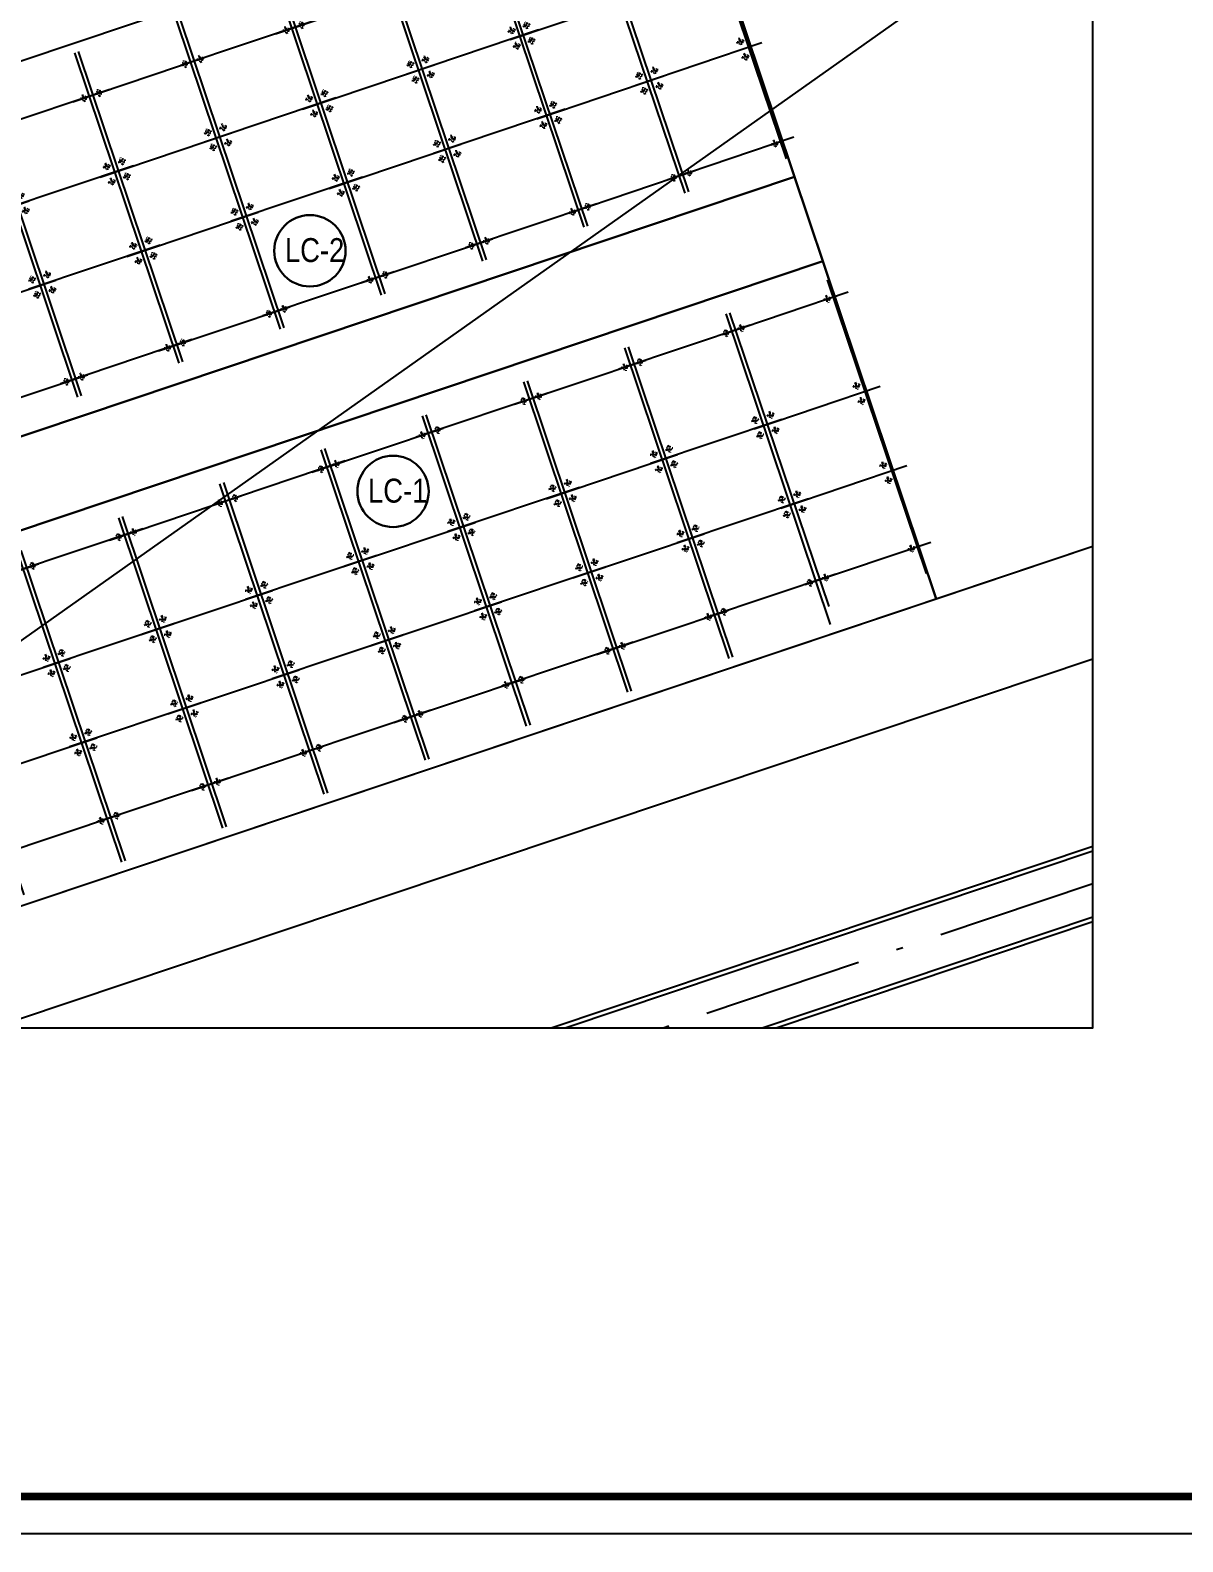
# Model space of a CAD drawing. Header units: metres. Extents: x 568006 to 1139366, y 2064802 to 4131555.
# Drawn here: x 569616.7 to 569681.5, y 2065189.8 to 2065274.8 of the extents above; entities that cross this region are included whole.
import ezdxf
from ezdxf.enums import TextEntityAlignment as Align
from ezdxf.xclip import XClip

# ---------------------------------------------------------------- set-up
doc = ezdxf.new("R2010")
doc.units = ezdxf.units.M
doc.header["$XCLIPFRAME"] = 0
for name, pattern in [('ACAD_ISO10W100', [18.5, 12, -3, 0.5, -3]), ('CENTER', [2, 1.25, -0.25, 0.25, -0.25]), ('CENTER2', [1.125, 0.75, -0.125, 0.125, -0.125]), ('HIDDEN', [0.375, 0.25, -0.125])]:
    doc.linetypes.add(name, pattern=pattern)
doc.layers.get('0').update_dxf_attribs({"linetype": 'CONTINUOUS'})
doc.layers.get('DEFPOINTS').update_dxf_attribs({"color": 152, "linetype": 'CONTINUOUS'})
for name, color, linetype, lineweight in [('-DIM', 9, 'CONTINUOUS', 13), ('A-KY HIEU', 34, 'CONTINUOUS', 20), ('E- RANH GIOI', 1, 'CENTER', 13), ('hung-demlonha', 7, 'CONTINUOUS', 15), ('kata_text', 254, 'CONTINUOUS', 30)]:
    doc.layers.add(name, color=color, linetype=linetype, lineweight=lineweight)
for name, color, linetype in [('01.AXIS', 160, 'CENTER2'), ('BoThamCo', 94, 'CONTINUOUS'), ('CDC.01.AXIS', 160, 'CENTER2'), ('datoHonHop', 42, 'CONTINUOUS'), ('datOlienke', 42, 'CONTINUOUS'), ('ghi_chu', 7, 'CONTINUOUS'), ('LogDg', 7, 'CONTINUOUS'), ('SOLO', 7, 'CONTINUOUS'), ('TimDg', 222, 'CONTINUOUS'), ('ViaHeS', 32, 'CONTINUOUS')]:
    doc.layers.add(name, color=color, linetype=linetype)
doc.layers.add('KCS_Plotter', color=11, linetype='CONTINUOUS', plot=False)
doc.styles.add('QH1', font='arialbd.ttf', dxfattribs={"width": 0.8})
doc.styles.add('VNH', font='', dxfattribs={"height": 2.5})
doc.styles.get('VNH').set_extended_font_data('.VnArial NarrowH')

# ---------------------------------------------------------------- blocks, each defined once
blk = doc.blocks.new('A$C758D662A')
at = {"linetype": 'HIDDEN', "ltscale": 500}
for radius in [300, 200]:
    blk.add_circle((0, 0), radius, dxfattribs=at)
at = {"layer": 'CDC.01.AXIS', "ltscale": 200}
for p, q in [((437, 0), (-437, 0)), ((0, 437), (0, -437))]:
    blk.add_line(p, q, dxfattribs=at)
blk = doc.blocks.new('A$C2D465040')
at = {"layer": '01.AXIS', "ltscale": 500}
for p, q in [((0.111, 18.924), (0.111, 0.528)), ((5.891, 18.924), (5.891, 0.528)), ((-0.987, 17.899), (6.804, 17.899)), ((-0.987, 12.299), (6.804, 12.299)), ((-0.987, 7.599), (6.804, 7.599)), ((-1.093, 3.099), (6.697, 3.099))]:
    blk.add_line(p, q, dxfattribs=at)
at = {"xscale": 0.0004999999999999999, "yscale": 0.0004999999999999999, "zscale": 0.0004999999999999999}
for p in [(0.451, 17.899), (5.551, 17.899), (0.451, 12.749), (5.551, 12.749), (0.451, 11.849), (5.551, 11.849), (0.451, 8.049), (5.551, 8.049), (0.451, 7.149), (5.551, 7.149), (0.451, 3.099), (5.551, 3.099)]:
    blk.add_blockref('A$C758D662A', p, dxfattribs=at)
blk = doc.blocks.new('A$C4A5B0BAA')
at = {"layer": '01.AXIS', "ltscale": 500}
for p, q in [((1.35, 189.49), (1.35, 15.28)), ((59.15, 189.49), (59.15, 15.28)), ((-6.49, 179.24), (68.28, 179.24)), ((-6.49, 123.24), (68.28, 123.24)), ((-6.49, 76.24), (68.28, 76.24)), ((-7.56, 31.24), (67.21, 31.24))]:
    blk.add_line(p, q, dxfattribs=at)
at = {"xscale": 0.005, "yscale": 0.005, "zscale": 0.005}
for p in [(4.75, 179.24), (55.75, 179.24), (4.75, 127.74), (55.75, 127.74), (4.75, 118.74), (55.75, 118.74), (4.75, 80.74), (55.75, 80.74), (4.75, 71.74), (55.75, 71.74), (4.75, 31.24), (55.75, 31.24)]:
    blk.add_blockref('A$C758D662A', p, dxfattribs=at)
blk = doc.blocks.new('tmbc_khub')
at = {"layer": 'BoThamCo'}
blk.add_lwpolyline([(-63.098, 76.708, 0.010022), (-25.293, 90.244, 0.990741), (-26.569, 93.503, -0.010014), (-64.211, 80.026), (-167.249, 45.447, 1), (-166.135, 42.129)], format="xyb", close=True, dxfattribs=at)
at = {"layer": 'datoHonHop', "linetype": 'ByBlock'}
blk.add_lwpolyline([(-27.131, 121.072, -0.121118), (-17.218, 143.314, 0.257306), (-14.206, 162.384), (-23.08, 186.918), (-29.521, 190.029), (-136.648, 154.077), (-141.057, 145.214), (-118.786, 78.851), (-69.381, 95.431, 0.007975), (-39.85, 105.869, 0.265194)], format="xyb", close=True, dxfattribs=at)
at = {"layer": 'datOlienke'}
for points in [[(-131.658, 472.46), (-160.687, 464.432), (-163.806, 458.397), (-135.974, 381.447), (-129.572, 378.446), (-101.36, 388.649), (-98.359, 395.052), (-125.138, 469.091)], [(-126.74, 102.552), (-133.103, 121.513), (-188.814, 102.817), (-192.189, 96.416), (-188.087, 81.965)], [(-125.15, 97.812), (-186.72, 77.149), (-183.164, 64.622), (-174.616, 60.115), (-118.786, 78.851)]]:
    blk.add_lwpolyline(points, close=True, dxfattribs=at)
at = {"layer": 'kata_text'}
for centre in [(-153.969, 98.398), (-149.299, 84.881)]:
    blk.add_circle(centre, 2.004, dxfattribs=at)
at = {"layer": 'LogDg'}
for points in [[(-92.717, 397.093), (-118.363, 468, 0.391769), (-136.467, 477.356), (-162.123, 470.26, 0.43702), (-167.514, 459.829), (-138.795, 380.427, 0.414214), (-128.551, 375.625), (-97.519, 386.849, 0.414214)], [(-63.018, 76.471, 0.010023), (-25.202, 90.011, 0.991336), (-26.658, 93.737, -0.010014), (-64.291, 80.263), (-167.329, 45.684, 1), (-166.056, 41.892)]]:
    blk.add_lwpolyline(points, format="xyb", close=True, dxfattribs=at)
blk.add_lwpolyline([(-145.434, 120.539), (-192.834, 104.632, 0.400458), (-197.985, 94.863), (-189.6, 65.326, 0.428104), (-170.398, 55.202), (-67.473, 89.743, 0.008886), (-34.387, 101.505, 0.278117), (-21.58, 117.706, -0.147047), (-11.053, 141.379, 0.270704), (-7.407, 161.224), (-17.453, 189.001, 0.407417), (-27.521, 193.864), (-136.655, 157.24, 0.414214), (-144.213, 142.045), (-140.395, 130.669, -0.414214), (-145.434, 120.539)], format="xyb", dxfattribs=at)
at = {"layer": 'SOLO'}
blk.add_lwpolyline([(-174.624, 60.112), (-73.802, 93.948)], dxfattribs=at)
at = {"layer": 'TimDg', "linetype": 'ACAD_ISO10W100', "ltscale": 0.75}
for points in [[(107.543, -124.133), (15.376, 133.515), (-122.04, 513.448), (-178.345, 685.867)], [(-88.135, 231.537), (-175.4, 472.813)]]:
    blk.add_lwpolyline(points, dxfattribs=at)
blk.add_lwpolyline([(507.546, 381.621), (291.324, 260.971), (120.566, 161.757, -0.050684), (-63.655, 78.367), (-512.602, -72.298), (-676.954, -124.133)], format="xyb", dxfattribs=at)
at = {"layer": 'ViaHeS'}
for points in [[(-131.658, 472.46), (-160.687, 464.432), (-163.806, 458.397), (-135.974, 381.447), (-129.572, 378.446), (-101.36, 388.649), (-98.359, 395.052), (-125.138, 469.091)], [(-125.15, 97.812), (-126.74, 102.552), (-188.087, 81.965), (-186.72, 77.149)]]:
    blk.add_lwpolyline(points, close=True, dxfattribs=at)
blk.add_lwpolyline([(-133.103, 121.513), (-188.814, 102.817), (-192.189, 96.416), (-183.164, 64.622), (-174.616, 60.115), (-69.381, 95.431, 0.007974), (-39.85, 105.869, 0.265195), (-27.131, 121.072, -0.121118), (-17.218, 143.314, 0.257306), (-14.206, 162.384), (-23.08, 186.918), (-29.521, 190.029), (-136.648, 154.077), (-141.057, 145.214), (-133.103, 121.513)], format="xyb", close=True, dxfattribs=at)
at = {"layer": '-DIM'}
for p, xscale, yscale, zscale, rotation in [((-133.133, 121.555), 0.09999999999999999, 0.09999999999999999, 0.09999999999999999, 198.661030443944), ((-144.552, 117.697), -0.1, 0.1, 0.1, 198.6691493715972), ((-124.451, 76.924), 0.1, 0.1, 0.1, 18.66886221077875)]:
    blk.add_blockref('A$C4A5B0BAA', p, dxfattribs=dict(at, xscale=xscale, yscale=yscale, zscale=zscale, rotation=rotation))
for p, rotation in [((-144.479, 117.696), 198.5482302591836), ((-155.858, 113.878), 198.5482302381347), ((-167.236, 110.059), 198.5535391904413), ((-135.852, 73.123), 18.55505010281903), ((-147.231, 69.305), 18.54974115051244), ((-158.609, 65.487), 18.54974117156135), ((-169.982, 61.67), 18.54974117156135)]:
    blk.add_blockref('A$C2D465040', p, dxfattribs=dict(at, rotation=rotation))
for p, xscale, rotation in [((-155.86, 113.877), -0.9999999999999996, 198.5482302400123), ((-167.238, 110.059), -1, 198.5535391923189), ((-178.616, 106.24), -0.9999999999999996, 198.55353917127), ((-124.472, 76.943), -1, 18.55505008364768), ((-135.85, 73.124), -1, 18.5550501046966), ((-147.228, 69.305), -1, 18.54974115238996), ((-158.602, 65.489), -1, 18.54974115238996)]:
    blk.add_blockref('A$C2D465040', p, dxfattribs=dict(at, xscale=xscale, rotation=rotation))
at = {"layer": 'hung-demlonha', "color": 7, "ltscale": 5, "style": 'QH1', "width": 0.65}
for tag, p in [('BT04', (-109.598, 191.643)), ('BT06', (-305.798, 171.199)), ('BT05', (-282.572, 137.244))]:
    blk.add_attdef(tag, text='', height=3.96, rotation=0, dxfattribs=at).set_placement(p, align=Align.CENTER)
at = {"layer": 'kata_text', "char_height": 1.344, "width": 17.72856, "attachment_point": 1, "style": 'VNH'}
for s, insert in [('LC-2', (-155.374, 99.109)), ('LC-1', (-150.705, 85.592))]:
    blk.add_mtext(s, dxfattribs=dict(at, insert=insert))
blk = doc.blocks.new('A$C33BC4D2A')
at = {"layer": 'A-KY HIEU', "color": 0, "const_width": 1.02}
blk.add_lwpolyline([(14.35, -292.1), (14.35, -4.9), (414.98, -4.9), (414.98, -292.1)], close=True, dxfattribs=at)
at = {"layer": 'DEFPOINTS', "color": 125}
blk.add_lwpolyline([(0, -297), (420, -297), (420, 0), (0, 0)], close=True, dxfattribs=at)

msp = doc.modelspace()

# ---------------------------------------------------------------- block references
at = {"layer": 'ghi_chu'}
ref = msp.add_blockref('tmbc_khub', (569786.408, 2065163.987), dxfattribs=at)
XClip(ref).set_block_clipping_path([(-201.6066774619, 54.738211852), (-109.9841080916, 137.3826739991)])
ref = msp.add_blockref('tmbc_khub', (569785.007, 2064761.833), dxfattribs=at)
XClip(ref).set_block_clipping_path([(-196.9317021817, 224.973894045), (-4.975069496, 387.4432126731)])

# ---------------------------------------------------------------- next in the draw order: linework, layer by layer
msp.add_lwpolyline([(569584.802, 2065218.726), (569676.424, 2065218.726), (569676.424, 2065301.37), (569584.802, 2065301.37)], close=True, dxfattribs=at)
at = {"layer": 'KCS_Plotter'}
msp.add_line((569545.269, 2065190.319), (569723.469, 2065316.331), dxfattribs=at)

# ---------------------------------------------------------------- next in the draw order: block references
at = {"layer": 'E- RANH GIOI', "xscale": 0.4242857142857144, "yscale": 0.4242857142857144, "zscale": 0.4242857142857144}
msp.add_blockref('A$C33BC4D2A', (569545.269, 2065316.331), dxfattribs=at)

doc.saveas('drawing.dxf')
